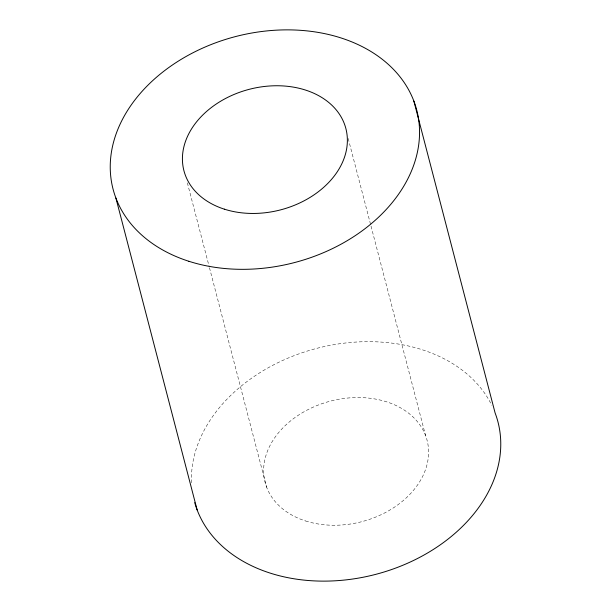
<?xml version="1.0" encoding="UTF-8"?>
<svg xmlns="http://www.w3.org/2000/svg" width="611" height="611" viewBox="0 0 611 611"><rect width="100%" height="100%" fill="white"/><g stroke="black" fill="none" stroke-linecap="round" stroke-linejoin="round"><path stroke-width="0.46" stroke-dasharray="3.06 2.29" d="M348.194 138.498L370.778 225.215M371.022 226.139L425.569 435.544M187.356 182.842L209.222 266.786M209.466 267.71L266.648 487.257M191.541 482.774A156.897 116.785 -14.6 0 1 317.109 348.278A156.897 116.785 -14.6 0 1 491.763 405.253M305.584 520.969A83.676 62.284 -14.6 0 0 428.586 451.537A83.676 62.284 -14.6 0 0 304.156 411.692A83.676 62.284 -14.6 0 0 305.584 520.969"/><path stroke-width="0.92" d="M413.876 101.113L495.093 412.914A156.897 116.785 -14.6 0 1 382.753 572.392A156.897 116.785 -14.6 0 1 194.741 502.654M115.907 198.086L197.124 509.887M188.906 261.294A156.897 116.785 -14.6 0 0 419.543 131.098A156.897 116.785 -14.6 0 0 186.225 56.403A156.897 116.785 -14.6 0 0 188.906 261.294M224.367 209.168A83.676 62.284 -14.6 0 0 347.369 139.736A83.676 62.284 -14.6 0 0 222.939 99.899A83.676 62.284 -14.6 0 0 224.367 209.168"/></g></svg>
